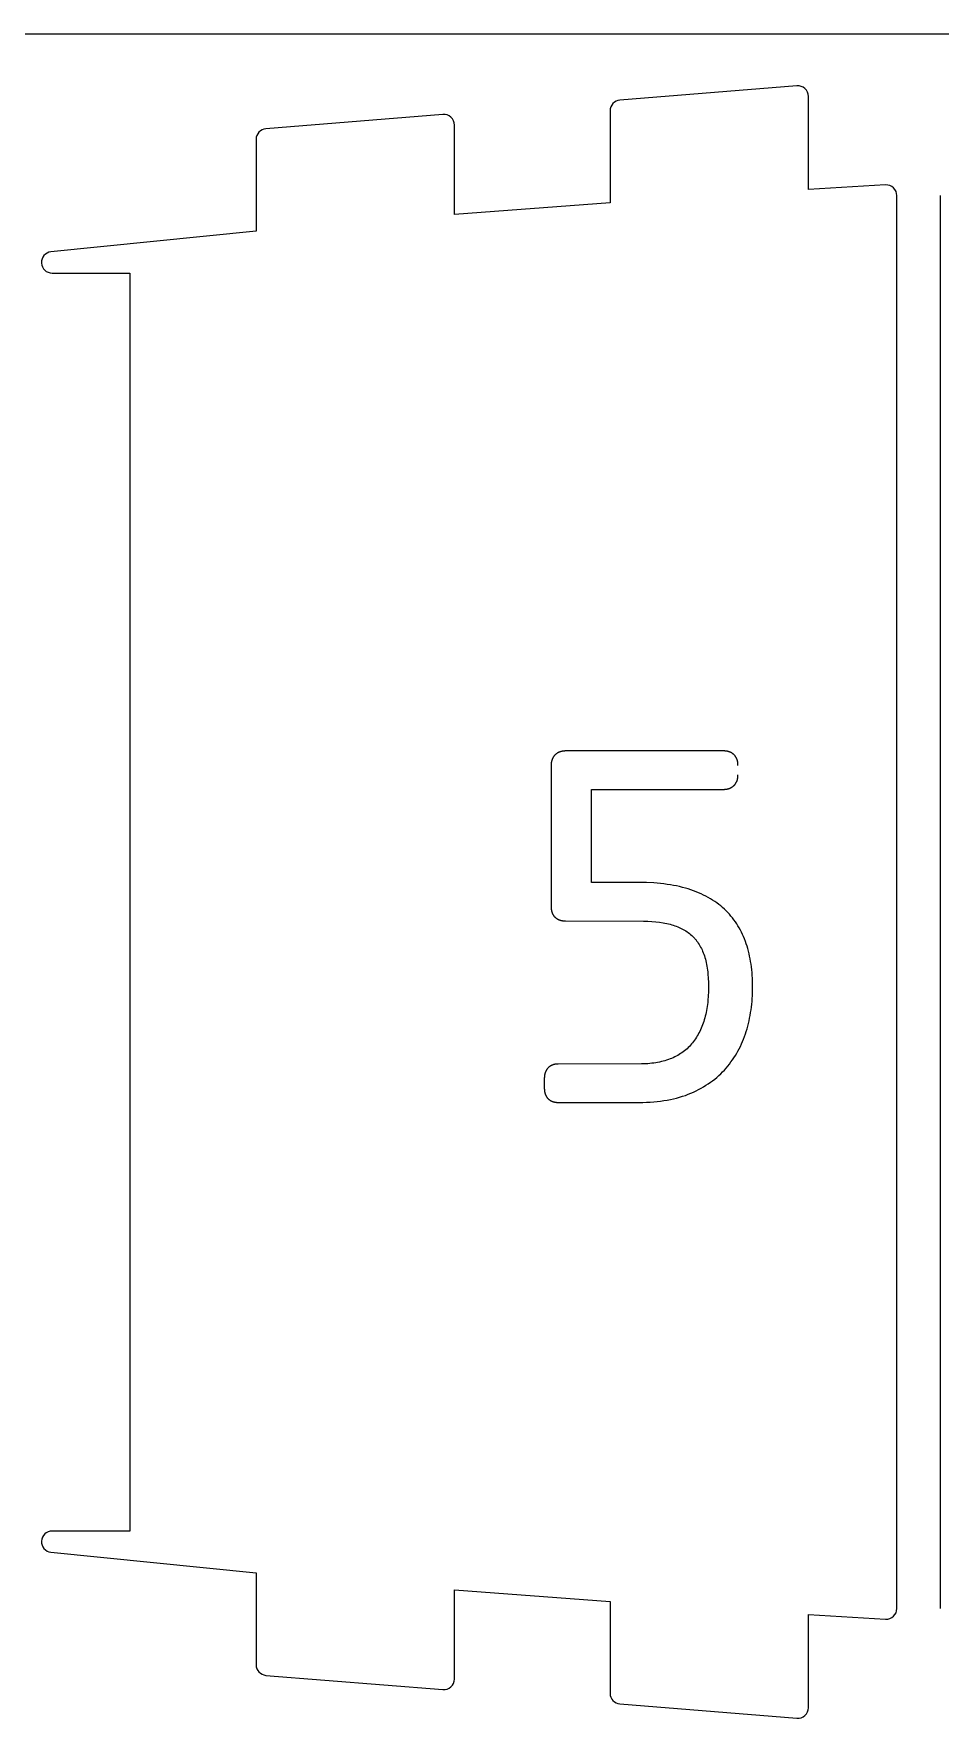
# Model space of a CAD drawing. Extents: x 296 to 1497, y 3 to 304.
# Drawn here: x 1192.86 to 1218.47, y 189.78 to 237.33 of the extents above; entities that cross this region are included whole.
import ezdxf

# ---------------------------------------------------------------- set-up
doc = ezdxf.new("R2010")
doc.units = 0
doc.layers.add('FLAT_PANELS', color=1, linetype='CONTINUOUS')
doc.layers.add('HELP_LINES', color=3, linetype='CONTINUOUS')

msp = doc.modelspace()

# ---------------------------------------------------------------- linework, layer by layer
at = {"layer": 'FLAT_PANELS'}
for p, q in [((1188.992, 237.332, 0), (1318.385, 237.332)), ((1214.42, 235.86, 0), (1209.42, 235.456, 0)), ((1214.744, 232.931, 0), (1214.744, 235.561, 0)), ((1204.42, 235.052, 0), (1199.42, 234.648, 0)), ((1209.144, 235.157, 0), (1209.144, 232.56, 0)), ((1204.744, 232.231, 0), (1204.744, 234.753, 0)), ((1199.144, 234.349, 0), (1199.144, 231.754, 0)), ((1216.926, 233.062, 0), (1214.744, 232.931, 0)), ((1209.144, 232.56, 0), (1204.744, 232.231, 0)), ((1217.244, 192.876, 0), (1217.244, 232.762, 0)), ((1218.471, 232.762, 0), (1218.471, 192.876, 0)), ((1199.144, 231.754, 0), (1193.348, 231.173, 0)), ((1193.381, 230.574, 0), (1195.581, 230.574, 0)), ((1195.581, 230.574, 0), (1195.581, 195.064, 0)), ((1195.581, 195.064, 0), (1193.381, 195.064, 0)), ((1193.348, 194.465, 0), (1199.144, 193.884, 0)), ((1199.144, 193.884, 0), (1199.144, 191.289, 0)), ((1204.744, 190.885, 0), (1204.744, 193.407, 0)), ((1204.744, 193.407, 0), (1209.144, 193.078, 0)), ((1209.144, 193.078, 0), (1209.144, 190.481, 0)), ((1214.744, 190.077, 0), (1214.744, 192.707, 0)), ((1214.744, 192.707, 0), (1216.926, 192.576, 0)), ((1199.42, 190.99, 0), (1204.42, 190.586, 0)), ((1209.42, 190.182, 0), (1214.42, 189.778, 0))]:
    msp.add_line(p, q, dxfattribs=at)
for centre, start, end in [((1209.444, 235.157, 0), 94.6168, 180), ((1214.444, 235.561, 0), 360, 94.6168), ((1204.444, 234.753, 0), 360, 94.6168), ((1199.444, 234.349, 0), 94.6168, 180), ((1216.944, 232.762, 0), 0, 93.3577), ((1193.381, 230.874, 0), 96.2562, 270), ((1193.381, 194.764, 0), 90, 263.7438), ((1216.944, 192.876, 0), 266.6423, 360), ((1199.444, 191.289, 0), 180, 265.3832), ((1204.444, 190.885, 0), 265.3832, 0), ((1209.444, 190.481, 0), 180, 265.3832), ((1214.444, 190.077, 0), 265.3832, 0)]:
    msp.add_arc(centre, 0.3, start, end, dxfattribs=at)
at = {"layer": 'HELP_LINES'}
for p, q in [((1207.51, 216.855), (1207.506, 216.846)), ((1207.514, 216.864), (1207.51, 216.855)), ((1207.518, 216.873), (1207.514, 216.864)), ((1207.522, 216.882), (1207.518, 216.873)), ((1207.527, 216.891), (1207.522, 216.882)), ((1207.531, 216.899), (1207.527, 216.891)), ((1207.536, 216.907), (1207.531, 216.899)), ((1207.541, 216.915), (1207.536, 216.907)), ((1207.547, 216.923), (1207.541, 216.915)), ((1207.552, 216.931), (1207.547, 216.923)), ((1207.558, 216.939), (1207.552, 216.931)), ((1207.564, 216.947), (1207.558, 216.939)), ((1207.571, 216.954), (1207.564, 216.947)), ((1207.577, 216.961), (1207.571, 216.954)), ((1207.584, 216.968), (1207.577, 216.961)), ((1207.591, 216.975), (1207.584, 216.968)), ((1207.598, 216.982), (1207.591, 216.975)), ((1207.605, 216.988), (1207.598, 216.982)), ((1207.613, 216.995), (1207.605, 216.988)), ((1207.621, 217.001), (1207.613, 216.995)), ((1207.628, 217.007), (1207.621, 217.001)), ((1207.636, 217.012), (1207.628, 217.007)), ((1207.645, 217.018), (1207.636, 217.012)), ((1207.653, 217.023), (1207.645, 217.018)), ((1207.661, 217.028), (1207.653, 217.023)), ((1207.67, 217.033), (1207.661, 217.028)), ((1207.679, 217.038), (1207.67, 217.033)), ((1207.688, 217.042), (1207.679, 217.038)), ((1207.697, 217.046), (1207.688, 217.042)), ((1207.707, 217.05), (1207.697, 217.046)), ((1207.716, 217.054), (1207.707, 217.05)), ((1207.726, 217.057), (1207.716, 217.054)), ((1207.736, 217.061), (1207.726, 217.057)), ((1207.746, 217.064), (1207.736, 217.061)), ((1207.756, 217.067), (1207.746, 217.064)), ((1207.767, 217.069), (1207.756, 217.067)), ((1207.777, 217.072), (1207.767, 217.069)), ((1207.788, 217.074), (1207.777, 217.072)), ((1207.799, 217.076), (1207.788, 217.074)), ((1207.81, 217.078), (1207.799, 217.076)), ((1207.821, 217.08), (1207.81, 217.078)), ((1207.833, 217.081), (1207.821, 217.08)), ((1207.844, 217.082), (1207.833, 217.081)), ((1207.856, 217.083), (1207.844, 217.082)), ((1207.868, 217.084), (1207.856, 217.083)), ((1207.88, 217.084), (1207.868, 217.084)), ((1207.892, 217.085), (1207.88, 217.084)), ((1207.905, 217.085), (1207.892, 217.085)), ((1212.36, 217.085), (1207.905, 217.085)), ((1212.372, 217.084), (1212.36, 217.085)), ((1212.383, 217.084), (1212.372, 217.084)), ((1212.394, 217.083), (1212.383, 217.084)), ((1212.405, 217.082), (1212.394, 217.083)), ((1212.416, 217.081), (1212.405, 217.082)), ((1212.427, 217.08), (1212.416, 217.081)), ((1212.438, 217.078), (1212.427, 217.08)), ((1212.448, 217.076), (1212.438, 217.078)), ((1212.458, 217.074), (1212.448, 217.076)), ((1212.468, 217.072), (1212.458, 217.074)), ((1212.478, 217.069), (1212.468, 217.072)), ((1212.488, 217.067), (1212.478, 217.069)), ((1212.498, 217.064), (1212.488, 217.067)), ((1212.507, 217.061), (1212.498, 217.064)), ((1212.517, 217.057), (1212.507, 217.061)), ((1212.526, 217.054), (1212.517, 217.057)), ((1212.535, 217.05), (1212.526, 217.054)), ((1212.544, 217.046), (1212.535, 217.05)), ((1212.553, 217.042), (1212.544, 217.046)), ((1212.561, 217.038), (1212.553, 217.042)), ((1212.57, 217.033), (1212.561, 217.038)), ((1212.578, 217.028), (1212.57, 217.033)), ((1212.586, 217.023), (1212.578, 217.028)), ((1212.594, 217.018), (1212.586, 217.023)), ((1212.602, 217.012), (1212.594, 217.018)), ((1212.61, 217.007), (1212.602, 217.012)), ((1212.617, 217.001), (1212.61, 217.007)), ((1212.625, 216.995), (1212.617, 217.001)), ((1212.632, 216.988), (1212.625, 216.995)), ((1212.639, 216.982), (1212.632, 216.988)), ((1212.646, 216.975), (1212.639, 216.982)), ((1212.653, 216.968), (1212.646, 216.975)), ((1212.66, 216.961), (1212.653, 216.968)), ((1212.666, 216.954), (1212.66, 216.961)), ((1212.672, 216.947), (1212.666, 216.954)), ((1212.678, 216.939), (1212.672, 216.947)), ((1212.684, 216.931), (1212.678, 216.939)), ((1212.689, 216.923), (1212.684, 216.931)), ((1212.694, 216.915), (1212.689, 216.923)), ((1212.699, 216.907), (1212.694, 216.915)), ((1212.704, 216.899), (1212.699, 216.907)), ((1212.709, 216.891), (1212.704, 216.899)), ((1212.713, 216.882), (1212.709, 216.891)), ((1212.718, 216.873), (1212.713, 216.882)), ((1212.722, 216.864), (1212.718, 216.873)), ((1212.725, 216.855), (1212.722, 216.864)), ((1212.729, 216.846), (1212.725, 216.855)), ((1207.479, 216.713), (1207.478, 216.701)), ((1207.478, 216.701), (1207.478, 216.69)), ((1207.478, 216.69), (1207.478, 212.692)), ((1207.48, 216.724), (1207.479, 216.713)), ((1207.481, 216.735), (1207.48, 216.724)), ((1207.482, 216.746), (1207.481, 216.735)), ((1207.483, 216.756), (1207.482, 216.746)), ((1207.485, 216.767), (1207.483, 216.756)), ((1207.487, 216.777), (1207.485, 216.767)), ((1207.489, 216.788), (1207.487, 216.777)), ((1207.491, 216.798), (1207.489, 216.788)), ((1207.494, 216.808), (1207.491, 216.798)), ((1207.496, 216.818), (1207.494, 216.808)), ((1207.499, 216.827), (1207.496, 216.818)), ((1207.503, 216.837), (1207.499, 216.827)), ((1207.506, 216.846), (1207.503, 216.837)), ((1212.732, 216.837), (1212.729, 216.846)), ((1212.735, 216.827), (1212.732, 216.837)), ((1212.738, 216.818), (1212.735, 216.827)), ((1212.741, 216.808), (1212.738, 216.818)), ((1212.743, 216.798), (1212.741, 216.808)), ((1212.746, 216.788), (1212.743, 216.798)), ((1212.748, 216.777), (1212.746, 216.788)), ((1212.749, 216.767), (1212.748, 216.777)), ((1212.751, 216.756), (1212.749, 216.767)), ((1212.752, 216.746), (1212.751, 216.756)), ((1212.754, 216.735), (1212.752, 216.746)), ((1212.755, 216.724), (1212.754, 216.735)), ((1212.755, 216.713), (1212.755, 216.724)), ((1212.756, 216.701), (1212.755, 216.713)), ((1212.755, 216.379), (1212.756, 216.39)), ((1212.755, 216.368), (1212.755, 216.379)), ((1212.756, 216.69), (1212.756, 216.701)), ((1212.756, 216.678), (1212.756, 216.69)), ((1212.756, 216.402), (1212.756, 216.413)), ((1212.756, 216.39), (1212.756, 216.402)), ((1208.615, 213.371), (1208.615, 216)), ((1208.615, 216), (1212.349, 216)), ((1212.349, 216), (1212.36, 216)), ((1212.36, 216), (1212.372, 216)), ((1212.372, 216), (1212.383, 216.001)), ((1212.383, 216.001), (1212.394, 216.002)), ((1212.394, 216.002), (1212.405, 216.003)), ((1212.405, 216.003), (1212.416, 216.004)), ((1212.416, 216.004), (1212.427, 216.005)), ((1212.427, 216.005), (1212.438, 216.007)), ((1212.438, 216.007), (1212.448, 216.009)), ((1212.448, 216.009), (1212.458, 216.011)), ((1212.458, 216.011), (1212.468, 216.013)), ((1212.468, 216.013), (1212.478, 216.016)), ((1212.478, 216.016), (1212.488, 216.018)), ((1212.488, 216.018), (1212.498, 216.021)), ((1212.498, 216.021), (1212.507, 216.025)), ((1212.507, 216.025), (1212.517, 216.028)), ((1212.517, 216.028), (1212.526, 216.032)), ((1212.526, 216.032), (1212.535, 216.036)), ((1212.535, 216.036), (1212.544, 216.04)), ((1212.544, 216.04), (1212.553, 216.044)), ((1212.553, 216.044), (1212.561, 216.049)), ((1212.561, 216.049), (1212.57, 216.053)), ((1212.57, 216.053), (1212.578, 216.058)), ((1212.578, 216.058), (1212.586, 216.063)), ((1212.586, 216.063), (1212.594, 216.069)), ((1212.594, 216.069), (1212.602, 216.074)), ((1212.602, 216.074), (1212.61, 216.08)), ((1212.61, 216.08), (1212.617, 216.086)), ((1212.617, 216.086), (1212.625, 216.093)), ((1212.625, 216.093), (1212.632, 216.099)), ((1212.632, 216.099), (1212.639, 216.106)), ((1212.639, 216.106), (1212.646, 216.113)), ((1212.646, 216.113), (1212.653, 216.12)), ((1212.653, 216.12), (1212.66, 216.127)), ((1212.66, 216.127), (1212.666, 216.135)), ((1212.666, 216.135), (1212.672, 216.142)), ((1212.672, 216.142), (1212.678, 216.15)), ((1212.678, 216.15), (1212.684, 216.158)), ((1212.684, 216.158), (1212.689, 216.166)), ((1212.689, 216.166), (1212.694, 216.174)), ((1212.694, 216.174), (1212.699, 216.182)), ((1212.699, 216.182), (1212.704, 216.191)), ((1212.704, 216.191), (1212.709, 216.199)), ((1212.709, 216.199), (1212.713, 216.208)), ((1212.713, 216.208), (1212.718, 216.217)), ((1212.718, 216.217), (1212.722, 216.226)), ((1212.722, 216.226), (1212.725, 216.235)), ((1212.725, 216.235), (1212.729, 216.245)), ((1212.729, 216.245), (1212.732, 216.254)), ((1212.732, 216.254), (1212.735, 216.264)), ((1212.735, 216.264), (1212.738, 216.273)), ((1212.738, 216.273), (1212.741, 216.283)), ((1212.741, 216.283), (1212.743, 216.293)), ((1212.743, 216.293), (1212.746, 216.303)), ((1212.746, 216.303), (1212.748, 216.314)), ((1212.748, 216.314), (1212.749, 216.324)), ((1212.749, 216.324), (1212.751, 216.335)), ((1212.751, 216.335), (1212.752, 216.346)), ((1212.752, 216.346), (1212.754, 216.357)), ((1212.754, 216.357), (1212.755, 216.368)), ((1210.175, 213.368), (1208.615, 213.371)), ((1210.376, 213.358), (1210.175, 213.368)), ((1210.474, 213.351), (1210.376, 213.358)), ((1210.57, 213.342), (1210.474, 213.351)), ((1210.665, 213.331), (1210.57, 213.342)), ((1210.757, 213.319), (1210.665, 213.331)), ((1210.847, 213.305), (1210.757, 213.319)), ((1210.935, 213.29), (1210.847, 213.305)), ((1211.022, 213.273), (1210.935, 213.29)), ((1211.106, 213.254), (1211.022, 213.273)), ((1211.189, 213.234), (1211.106, 213.254)), ((1211.27, 213.212), (1211.189, 213.234)), ((1211.348, 213.189), (1211.27, 213.212)), ((1211.425, 213.164), (1211.348, 213.189)), ((1211.5, 213.138), (1211.425, 213.164)), ((1211.574, 213.11), (1211.5, 213.138)), ((1211.645, 213.08), (1211.574, 213.11)), ((1211.715, 213.05), (1211.645, 213.08)), ((1211.783, 213.017), (1211.715, 213.05)), ((1207.478, 212.692), (1207.478, 212.68)), ((1207.478, 212.68), (1207.478, 212.668)), ((1207.478, 212.668), (1207.479, 212.656)), ((1207.479, 212.656), (1207.48, 212.644)), ((1207.48, 212.644), (1207.481, 212.632)), ((1207.481, 212.632), (1207.482, 212.62)), ((1207.482, 212.62), (1207.483, 212.609)), ((1207.483, 212.609), (1207.485, 212.598)), ((1207.485, 212.598), (1207.487, 212.587)), ((1207.487, 212.587), (1207.489, 212.576)), ((1207.489, 212.576), (1207.491, 212.566)), ((1211.85, 212.984), (1211.783, 213.017)), ((1211.915, 212.949), (1211.85, 212.984)), ((1211.978, 212.913), (1211.915, 212.949)), ((1212.039, 212.875), (1211.978, 212.913)), ((1212.098, 212.836), (1212.039, 212.875)), ((1212.156, 212.796), (1212.098, 212.836)), ((1212.213, 212.754), (1212.156, 212.796)), ((1212.267, 212.711), (1212.213, 212.754)), ((1212.32, 212.666), (1212.267, 212.711)), ((1212.371, 212.62), (1212.32, 212.666)), ((1212.42, 212.573), (1212.371, 212.62)), ((1212.468, 212.524), (1212.42, 212.573)), ((1207.491, 212.566), (1207.494, 212.555)), ((1207.494, 212.555), (1207.496, 212.545)), ((1207.496, 212.545), (1207.499, 212.535)), ((1207.499, 212.535), (1207.503, 212.525)), ((1207.503, 212.525), (1207.506, 212.516)), ((1207.506, 212.516), (1207.51, 212.506)), ((1207.51, 212.506), (1207.514, 212.497)), ((1207.514, 212.497), (1207.518, 212.488)), ((1207.518, 212.488), (1207.522, 212.479)), ((1207.522, 212.479), (1207.527, 212.471)), ((1207.527, 212.471), (1207.531, 212.462)), ((1207.531, 212.462), (1207.536, 212.454)), ((1207.536, 212.454), (1207.541, 212.446)), ((1207.541, 212.446), (1207.547, 212.438)), ((1207.547, 212.438), (1207.552, 212.43)), ((1207.552, 212.43), (1207.558, 212.423)), ((1207.558, 212.423), (1207.564, 212.415)), ((1207.564, 212.415), (1207.571, 212.408)), ((1207.571, 212.408), (1207.577, 212.401)), ((1207.577, 212.401), (1207.584, 212.395)), ((1207.584, 212.395), (1207.591, 212.388)), ((1207.591, 212.388), (1207.598, 212.382)), ((1207.598, 212.382), (1207.605, 212.376)), ((1207.605, 212.376), (1207.613, 212.37)), ((1207.613, 212.37), (1207.621, 212.364)), ((1207.621, 212.364), (1207.628, 212.358)), ((1207.628, 212.358), (1207.636, 212.353)), ((1207.636, 212.353), (1207.645, 212.348)), ((1207.645, 212.348), (1207.653, 212.343)), ((1207.653, 212.343), (1207.661, 212.338)), ((1207.661, 212.338), (1207.67, 212.334)), ((1207.67, 212.334), (1207.679, 212.329)), ((1207.679, 212.329), (1207.688, 212.325)), ((1207.688, 212.325), (1207.697, 212.321)), ((1207.697, 212.321), (1207.707, 212.317)), ((1207.707, 212.317), (1207.716, 212.314)), ((1207.716, 212.314), (1207.726, 212.311)), ((1207.726, 212.311), (1207.736, 212.307)), ((1207.736, 212.307), (1207.746, 212.305)), ((1207.746, 212.305), (1207.756, 212.302)), ((1207.756, 212.302), (1207.767, 212.299)), ((1207.767, 212.299), (1207.777, 212.297)), ((1207.777, 212.297), (1207.788, 212.295)), ((1207.788, 212.295), (1207.799, 212.293)), ((1207.799, 212.293), (1207.81, 212.291)), ((1207.81, 212.291), (1207.821, 212.29)), ((1207.821, 212.29), (1207.833, 212.288)), ((1207.833, 212.288), (1207.844, 212.287)), ((1207.844, 212.287), (1207.856, 212.286)), ((1207.856, 212.286), (1207.88, 212.285)), ((1207.88, 212.285), (1210.089, 212.283)), ((1210.089, 212.283), (1210.209, 212.279)), ((1210.209, 212.279), (1210.324, 212.272)), ((1210.324, 212.272), (1210.435, 212.261)), ((1210.435, 212.261), (1210.542, 212.248)), ((1210.542, 212.248), (1210.645, 212.232)), ((1210.645, 212.232), (1210.694, 212.223)), ((1210.694, 212.223), (1210.743, 212.213)), ((1210.743, 212.213), (1210.791, 212.202)), ((1210.791, 212.202), (1210.837, 212.191)), ((1210.837, 212.191), (1210.883, 212.179)), ((1210.883, 212.179), (1210.927, 212.166)), ((1210.927, 212.166), (1210.971, 212.152)), ((1210.971, 212.152), (1211.013, 212.136)), ((1211.013, 212.136), (1211.055, 212.12)), ((1211.055, 212.12), (1211.096, 212.103)), ((1211.096, 212.103), (1211.135, 212.085)), ((1212.514, 212.474), (1212.468, 212.524)), ((1212.558, 212.423), (1212.514, 212.474)), ((1212.601, 212.371), (1212.558, 212.423)), ((1212.642, 212.317), (1212.601, 212.371)), ((1212.682, 212.262), (1212.642, 212.317)), ((1212.72, 212.206), (1212.682, 212.262)), ((1212.756, 212.148), (1212.72, 212.206)), ((1212.791, 212.09), (1212.756, 212.148)), ((1211.135, 212.085), (1211.174, 212.066)), ((1211.174, 212.066), (1211.212, 212.046)), ((1211.212, 212.046), (1211.248, 212.025)), ((1211.248, 212.025), (1211.284, 212.003)), ((1211.284, 212.003), (1211.319, 211.98)), ((1211.319, 211.98), (1211.352, 211.956)), ((1211.352, 211.956), (1211.385, 211.931)), ((1211.385, 211.931), (1211.417, 211.905)), ((1211.417, 211.905), (1211.448, 211.878)), ((1211.448, 211.878), (1211.463, 211.864)), ((1211.463, 211.864), (1211.477, 211.85)), ((1211.477, 211.85), (1211.492, 211.836)), ((1211.492, 211.836), (1211.506, 211.821)), ((1211.506, 211.821), (1211.52, 211.806)), ((1211.52, 211.806), (1211.534, 211.791)), ((1211.534, 211.791), (1211.548, 211.776)), ((1211.548, 211.776), (1211.561, 211.76)), ((1211.561, 211.76), (1211.574, 211.744)), ((1211.574, 211.744), (1211.587, 211.727)), ((1211.587, 211.727), (1211.612, 211.694)), ((1211.612, 211.694), (1211.635, 211.66)), ((1211.635, 211.66), (1211.658, 211.624)), ((1211.658, 211.624), (1211.68, 211.587)), ((1212.824, 212.029), (1212.791, 212.09)), ((1212.855, 211.968), (1212.824, 212.029)), ((1212.885, 211.906), (1212.855, 211.968)), ((1212.914, 211.842), (1212.885, 211.906)), ((1212.94, 211.777), (1212.914, 211.842)), ((1212.965, 211.71), (1212.94, 211.777)), ((1212.989, 211.643), (1212.965, 211.71)), ((1213.011, 211.574), (1212.989, 211.643)), ((1211.68, 211.587), (1211.701, 211.55)), ((1211.701, 211.55), (1211.721, 211.511)), ((1211.721, 211.511), (1211.74, 211.471)), ((1211.74, 211.471), (1211.758, 211.43)), ((1211.758, 211.43), (1211.775, 211.388)), ((1211.775, 211.388), (1211.791, 211.344)), ((1211.791, 211.344), (1211.806, 211.3)), ((1211.806, 211.3), (1211.82, 211.255)), ((1211.82, 211.255), (1211.834, 211.208)), ((1211.834, 211.208), (1211.846, 211.16)), ((1211.846, 211.16), (1211.857, 211.111)), ((1213.031, 211.504), (1213.011, 211.574)), ((1213.05, 211.433), (1213.031, 211.504)), ((1213.068, 211.362), (1213.05, 211.433)), ((1213.084, 211.289), (1213.068, 211.362)), ((1213.099, 211.215), (1213.084, 211.289)), ((1213.113, 211.14), (1213.099, 211.215)), ((1211.857, 211.111), (1211.868, 211.06)), ((1211.868, 211.06), (1211.877, 211.008)), ((1211.877, 211.008), (1211.886, 210.955)), ((1211.886, 210.955), (1211.894, 210.9)), ((1211.894, 210.9), (1211.9, 210.845)), ((1211.9, 210.845), (1211.906, 210.788)), ((1211.906, 210.788), (1211.915, 210.67)), ((1211.915, 210.67), (1211.921, 210.547)), ((1213.125, 211.064), (1213.113, 211.14)), ((1213.135, 210.987), (1213.125, 211.064)), ((1213.144, 210.909), (1213.135, 210.987)), ((1213.152, 210.83), (1213.144, 210.909)), ((1213.158, 210.749), (1213.152, 210.83)), ((1213.163, 210.668), (1213.158, 210.749)), ((1213.167, 210.586), (1213.163, 210.668)), ((1211.921, 210.29), (1211.915, 210.166)), ((1211.921, 210.547), (1211.923, 210.419)), ((1211.923, 210.419), (1211.921, 210.29)), ((1213.163, 210.174), (1213.167, 210.255)), ((1213.17, 210.419), (1213.167, 210.586)), ((1213.167, 210.255), (1213.17, 210.419)), ((1211.866, 209.759), (1211.855, 209.705)), ((1211.876, 209.815), (1211.866, 209.759)), ((1211.885, 209.871), (1211.876, 209.815)), ((1211.893, 209.928), (1211.885, 209.871)), ((1211.9, 209.986), (1211.893, 209.928)), ((1211.906, 210.045), (1211.9, 209.986)), ((1211.915, 210.166), (1211.906, 210.045)), ((1213.113, 209.699), (1213.125, 209.777)), ((1213.125, 209.777), (1213.135, 209.855)), ((1213.135, 209.855), (1213.144, 209.934)), ((1213.144, 209.934), (1213.152, 210.013)), ((1213.152, 210.013), (1213.158, 210.093)), ((1213.158, 210.093), (1213.163, 210.174)), ((1211.717, 209.258), (1211.697, 209.213)), ((1211.736, 209.304), (1211.717, 209.258)), ((1211.754, 209.351), (1211.736, 209.304)), ((1211.771, 209.398), (1211.754, 209.351)), ((1211.788, 209.447), (1211.771, 209.398)), ((1211.803, 209.497), (1211.788, 209.447)), ((1211.818, 209.548), (1211.803, 209.497)), ((1211.831, 209.599), (1211.818, 209.548)), ((1211.844, 209.652), (1211.831, 209.599)), ((1211.855, 209.705), (1211.844, 209.652)), ((1212.989, 209.169), (1213.011, 209.243)), ((1213.011, 209.243), (1213.031, 209.317)), ((1213.031, 209.317), (1213.05, 209.393)), ((1213.05, 209.393), (1213.068, 209.468)), ((1213.068, 209.468), (1213.084, 209.545)), ((1213.084, 209.545), (1213.099, 209.621)), ((1213.099, 209.621), (1213.113, 209.699)), ((1211.414, 208.778), (1211.383, 208.744)), ((1211.445, 208.813), (1211.414, 208.778)), ((1211.474, 208.849), (1211.445, 208.813)), ((1211.503, 208.885), (1211.474, 208.849)), ((1211.53, 208.923), (1211.503, 208.885)), ((1211.557, 208.962), (1211.53, 208.923)), ((1211.582, 209.001), (1211.557, 208.962)), ((1211.607, 209.042), (1211.582, 209.001)), ((1211.631, 209.083), (1211.607, 209.042)), ((1211.654, 209.125), (1211.631, 209.083)), ((1211.676, 209.168), (1211.654, 209.125)), ((1211.697, 209.213), (1211.676, 209.168)), ((1212.824, 208.746), (1212.855, 208.813)), ((1212.855, 208.813), (1212.885, 208.882)), ((1212.885, 208.882), (1212.914, 208.952)), ((1212.914, 208.952), (1212.94, 209.023)), ((1212.94, 209.023), (1212.965, 209.095)), ((1212.965, 209.095), (1212.989, 209.169)), ((1210.487, 208.292), (1210.433, 208.283)), ((1210.54, 208.303), (1210.487, 208.292)), ((1210.592, 208.314), (1210.54, 208.303)), ((1210.643, 208.327), (1210.592, 208.314)), ((1210.693, 208.341), (1210.643, 208.327)), ((1210.741, 208.356), (1210.693, 208.341)), ((1210.789, 208.372), (1210.741, 208.356)), ((1210.836, 208.389), (1210.789, 208.372)), ((1210.882, 208.407), (1210.836, 208.389)), ((1210.926, 208.426), (1210.882, 208.407)), ((1210.97, 208.447), (1210.926, 208.426)), ((1211.013, 208.468), (1210.97, 208.447)), ((1211.054, 208.491), (1211.013, 208.468)), ((1211.095, 208.515), (1211.054, 208.491)), ((1211.134, 208.54), (1211.095, 208.515)), ((1211.173, 208.565), (1211.134, 208.54)), ((1211.211, 208.593), (1211.173, 208.565)), ((1211.247, 208.621), (1211.211, 208.593)), ((1211.283, 208.65), (1211.247, 208.621)), ((1211.317, 208.68), (1211.283, 208.65)), ((1211.351, 208.712), (1211.317, 208.68)), ((1211.383, 208.744), (1211.351, 208.712)), ((1212.514, 208.245), (1212.558, 208.304)), ((1212.558, 208.304), (1212.601, 208.364)), ((1212.601, 208.364), (1212.642, 208.424)), ((1212.642, 208.424), (1212.682, 208.486)), ((1212.682, 208.486), (1212.72, 208.549)), ((1212.72, 208.549), (1212.756, 208.614)), ((1212.756, 208.614), (1212.791, 208.679)), ((1212.791, 208.679), (1212.824, 208.746)), ((1207.286, 207.869), (1207.285, 207.857)), ((1207.285, 207.857), (1207.285, 207.846)), ((1207.285, 207.846), (1207.285, 207.569)), ((1207.287, 207.891), (1207.286, 207.88)), ((1207.286, 207.88), (1207.286, 207.869)), ((1207.288, 207.902), (1207.287, 207.891)), ((1207.29, 207.912), (1207.288, 207.902)), ((1207.291, 207.923), (1207.29, 207.912)), ((1207.293, 207.934), (1207.291, 207.923)), ((1207.295, 207.944), (1207.293, 207.934)), ((1207.297, 207.954), (1207.295, 207.944)), ((1207.299, 207.964), (1207.297, 207.954)), ((1207.302, 207.974), (1207.299, 207.964)), ((1207.304, 207.984), (1207.302, 207.974)), ((1207.307, 207.993), (1207.304, 207.984)), ((1207.311, 208.003), (1207.307, 207.993)), ((1207.314, 208.012), (1207.311, 208.003)), ((1207.317, 208.021), (1207.314, 208.012)), ((1207.321, 208.03), (1207.317, 208.021)), ((1207.325, 208.039), (1207.321, 208.03)), ((1207.329, 208.048), (1207.325, 208.039)), ((1207.334, 208.057), (1207.329, 208.048)), ((1207.338, 208.065), (1207.334, 208.057)), ((1207.343, 208.073), (1207.338, 208.065)), ((1207.348, 208.081), (1207.343, 208.073)), ((1207.353, 208.089), (1207.348, 208.081)), ((1207.358, 208.097), (1207.353, 208.089)), ((1207.364, 208.105), (1207.358, 208.097)), ((1207.37, 208.113), (1207.364, 208.105)), ((1207.376, 208.12), (1207.37, 208.113)), ((1207.382, 208.127), (1207.376, 208.12)), ((1207.388, 208.134), (1207.382, 208.127)), ((1207.395, 208.141), (1207.388, 208.134)), ((1207.401, 208.148), (1207.395, 208.141)), ((1207.408, 208.155), (1207.401, 208.148)), ((1207.415, 208.161), (1207.408, 208.155)), ((1207.423, 208.167), (1207.415, 208.161)), ((1207.43, 208.173), (1207.423, 208.167)), ((1207.438, 208.178), (1207.43, 208.173)), ((1207.446, 208.184), (1207.438, 208.178)), ((1207.454, 208.189), (1207.446, 208.184)), ((1207.462, 208.194), (1207.454, 208.189)), ((1207.471, 208.199), (1207.462, 208.194)), ((1207.479, 208.203), (1207.471, 208.199)), ((1207.488, 208.208), (1207.479, 208.203)), ((1207.497, 208.212), (1207.488, 208.208)), ((1207.506, 208.216), (1207.497, 208.212)), ((1207.516, 208.219), (1207.506, 208.216)), ((1207.525, 208.223), (1207.516, 208.219)), ((1207.535, 208.226), (1207.525, 208.223)), ((1207.545, 208.229), (1207.535, 208.226)), ((1207.555, 208.232), (1207.545, 208.229)), ((1207.565, 208.234), (1207.555, 208.232)), ((1207.576, 208.236), (1207.565, 208.234)), ((1207.587, 208.239), (1207.576, 208.236)), ((1207.597, 208.24), (1207.587, 208.239)), ((1207.608, 208.242), (1207.597, 208.24)), ((1207.62, 208.244), (1207.608, 208.242)), ((1207.631, 208.245), (1207.62, 208.244)), ((1207.643, 208.246), (1207.631, 208.245)), ((1207.655, 208.247), (1207.643, 208.246)), ((1207.667, 208.247), (1207.655, 208.247)), ((1207.679, 208.247), (1207.667, 208.247)), ((1210.027, 208.248), (1207.679, 208.247)), ((1210.088, 208.25), (1210.027, 208.248)), ((1210.148, 208.252), (1210.088, 208.25)), ((1210.207, 208.256), (1210.148, 208.252)), ((1210.265, 208.261), (1210.207, 208.256)), ((1210.322, 208.267), (1210.265, 208.261)), ((1210.378, 208.275), (1210.322, 208.267)), ((1210.433, 208.283), (1210.378, 208.275)), ((1212.039, 207.777), (1212.098, 207.823)), ((1212.098, 207.823), (1212.156, 207.871)), ((1212.156, 207.871), (1212.213, 207.92)), ((1212.213, 207.92), (1212.267, 207.971)), ((1212.267, 207.971), (1212.32, 208.023)), ((1212.32, 208.023), (1212.371, 208.077)), ((1212.371, 208.077), (1212.42, 208.132)), ((1212.42, 208.132), (1212.468, 208.188)), ((1212.468, 208.188), (1212.514, 208.245)), ((1207.285, 207.569), (1207.285, 207.557)), ((1207.285, 207.557), (1207.285, 207.546)), ((1207.285, 207.546), (1207.286, 207.535)), ((1207.286, 207.535), (1207.286, 207.524)), ((1207.286, 207.524), (1207.287, 207.512)), ((1207.287, 207.512), (1207.288, 207.502)), ((1207.288, 207.502), (1207.29, 207.491)), ((1207.29, 207.491), (1207.291, 207.48)), ((1207.291, 207.48), (1207.293, 207.47)), ((1207.293, 207.47), (1207.295, 207.46)), ((1207.295, 207.46), (1207.297, 207.45)), ((1207.297, 207.45), (1207.299, 207.44)), ((1207.299, 207.44), (1207.302, 207.43)), ((1207.302, 207.43), (1207.304, 207.42)), ((1207.304, 207.42), (1207.307, 207.411)), ((1207.307, 207.411), (1207.311, 207.401)), ((1207.311, 207.401), (1207.314, 207.392)), ((1207.314, 207.392), (1207.317, 207.383)), ((1207.317, 207.383), (1207.321, 207.374)), ((1207.321, 207.374), (1207.325, 207.365)), ((1207.325, 207.365), (1207.329, 207.357)), ((1207.329, 207.357), (1207.334, 207.348)), ((1207.334, 207.348), (1207.338, 207.34)), ((1207.338, 207.34), (1207.343, 207.332)), ((1211.189, 207.335), (1211.27, 207.363)), ((1211.27, 207.363), (1211.348, 207.392)), ((1211.348, 207.392), (1211.425, 207.424)), ((1211.425, 207.424), (1211.5, 207.457)), ((1211.5, 207.457), (1211.574, 207.492)), ((1211.574, 207.492), (1211.645, 207.529)), ((1211.645, 207.529), (1211.715, 207.566)), ((1211.715, 207.566), (1211.783, 207.606)), ((1211.783, 207.606), (1211.85, 207.646)), ((1211.85, 207.646), (1211.915, 207.688)), ((1211.915, 207.688), (1211.978, 207.732)), ((1211.978, 207.732), (1212.039, 207.777)), ((1207.343, 207.332), (1207.348, 207.324)), ((1207.348, 207.324), (1207.353, 207.316)), ((1207.353, 207.316), (1207.358, 207.308)), ((1207.358, 207.308), (1207.364, 207.301)), ((1207.364, 207.301), (1207.37, 207.293)), ((1207.37, 207.293), (1207.376, 207.286)), ((1207.376, 207.286), (1207.382, 207.279)), ((1207.382, 207.279), (1207.388, 207.272)), ((1207.388, 207.272), (1207.395, 207.265)), ((1207.395, 207.265), (1207.401, 207.259)), ((1207.401, 207.259), (1207.408, 207.253)), ((1207.408, 207.253), (1207.415, 207.246)), ((1207.415, 207.246), (1207.423, 207.241)), ((1207.423, 207.241), (1207.43, 207.235)), ((1207.43, 207.235), (1207.438, 207.229)), ((1207.438, 207.229), (1207.446, 207.224)), ((1207.446, 207.224), (1207.454, 207.219)), ((1207.454, 207.219), (1207.462, 207.214)), ((1207.462, 207.214), (1207.471, 207.21)), ((1207.471, 207.21), (1207.479, 207.205)), ((1207.479, 207.205), (1207.488, 207.201)), ((1207.488, 207.201), (1207.497, 207.197)), ((1207.497, 207.197), (1207.506, 207.193)), ((1207.506, 207.193), (1207.516, 207.19)), ((1207.516, 207.19), (1207.525, 207.187)), ((1207.525, 207.187), (1207.535, 207.183)), ((1207.535, 207.183), (1207.545, 207.181)), ((1207.545, 207.181), (1207.555, 207.178)), ((1207.555, 207.178), (1207.565, 207.175)), ((1207.565, 207.175), (1207.576, 207.173)), ((1207.576, 207.173), (1207.587, 207.171)), ((1207.587, 207.171), (1207.597, 207.169)), ((1207.597, 207.169), (1207.608, 207.168)), ((1207.608, 207.168), (1207.62, 207.166)), ((1207.62, 207.166), (1207.631, 207.165)), ((1207.631, 207.165), (1207.643, 207.164)), ((1207.643, 207.164), (1207.655, 207.163)), ((1207.655, 207.163), (1207.667, 207.163)), ((1207.667, 207.163), (1207.679, 207.163)), ((1207.679, 207.163), (1209.965, 207.162)), ((1209.965, 207.162), (1210.071, 207.164)), ((1210.071, 207.164), (1210.175, 207.167)), ((1210.175, 207.167), (1210.276, 207.172)), ((1210.276, 207.172), (1210.376, 207.179)), ((1210.376, 207.179), (1210.474, 207.188)), ((1210.474, 207.188), (1210.57, 207.199)), ((1210.57, 207.199), (1210.665, 207.213)), ((1210.665, 207.213), (1210.757, 207.228)), ((1210.757, 207.228), (1210.847, 207.245)), ((1210.847, 207.245), (1210.935, 207.265)), ((1210.935, 207.265), (1211.022, 207.286)), ((1211.022, 207.286), (1211.106, 207.31)), ((1211.106, 207.31), (1211.189, 207.335))]:
    msp.add_line(p, q, dxfattribs=at)

doc.saveas('drawing.dxf')
